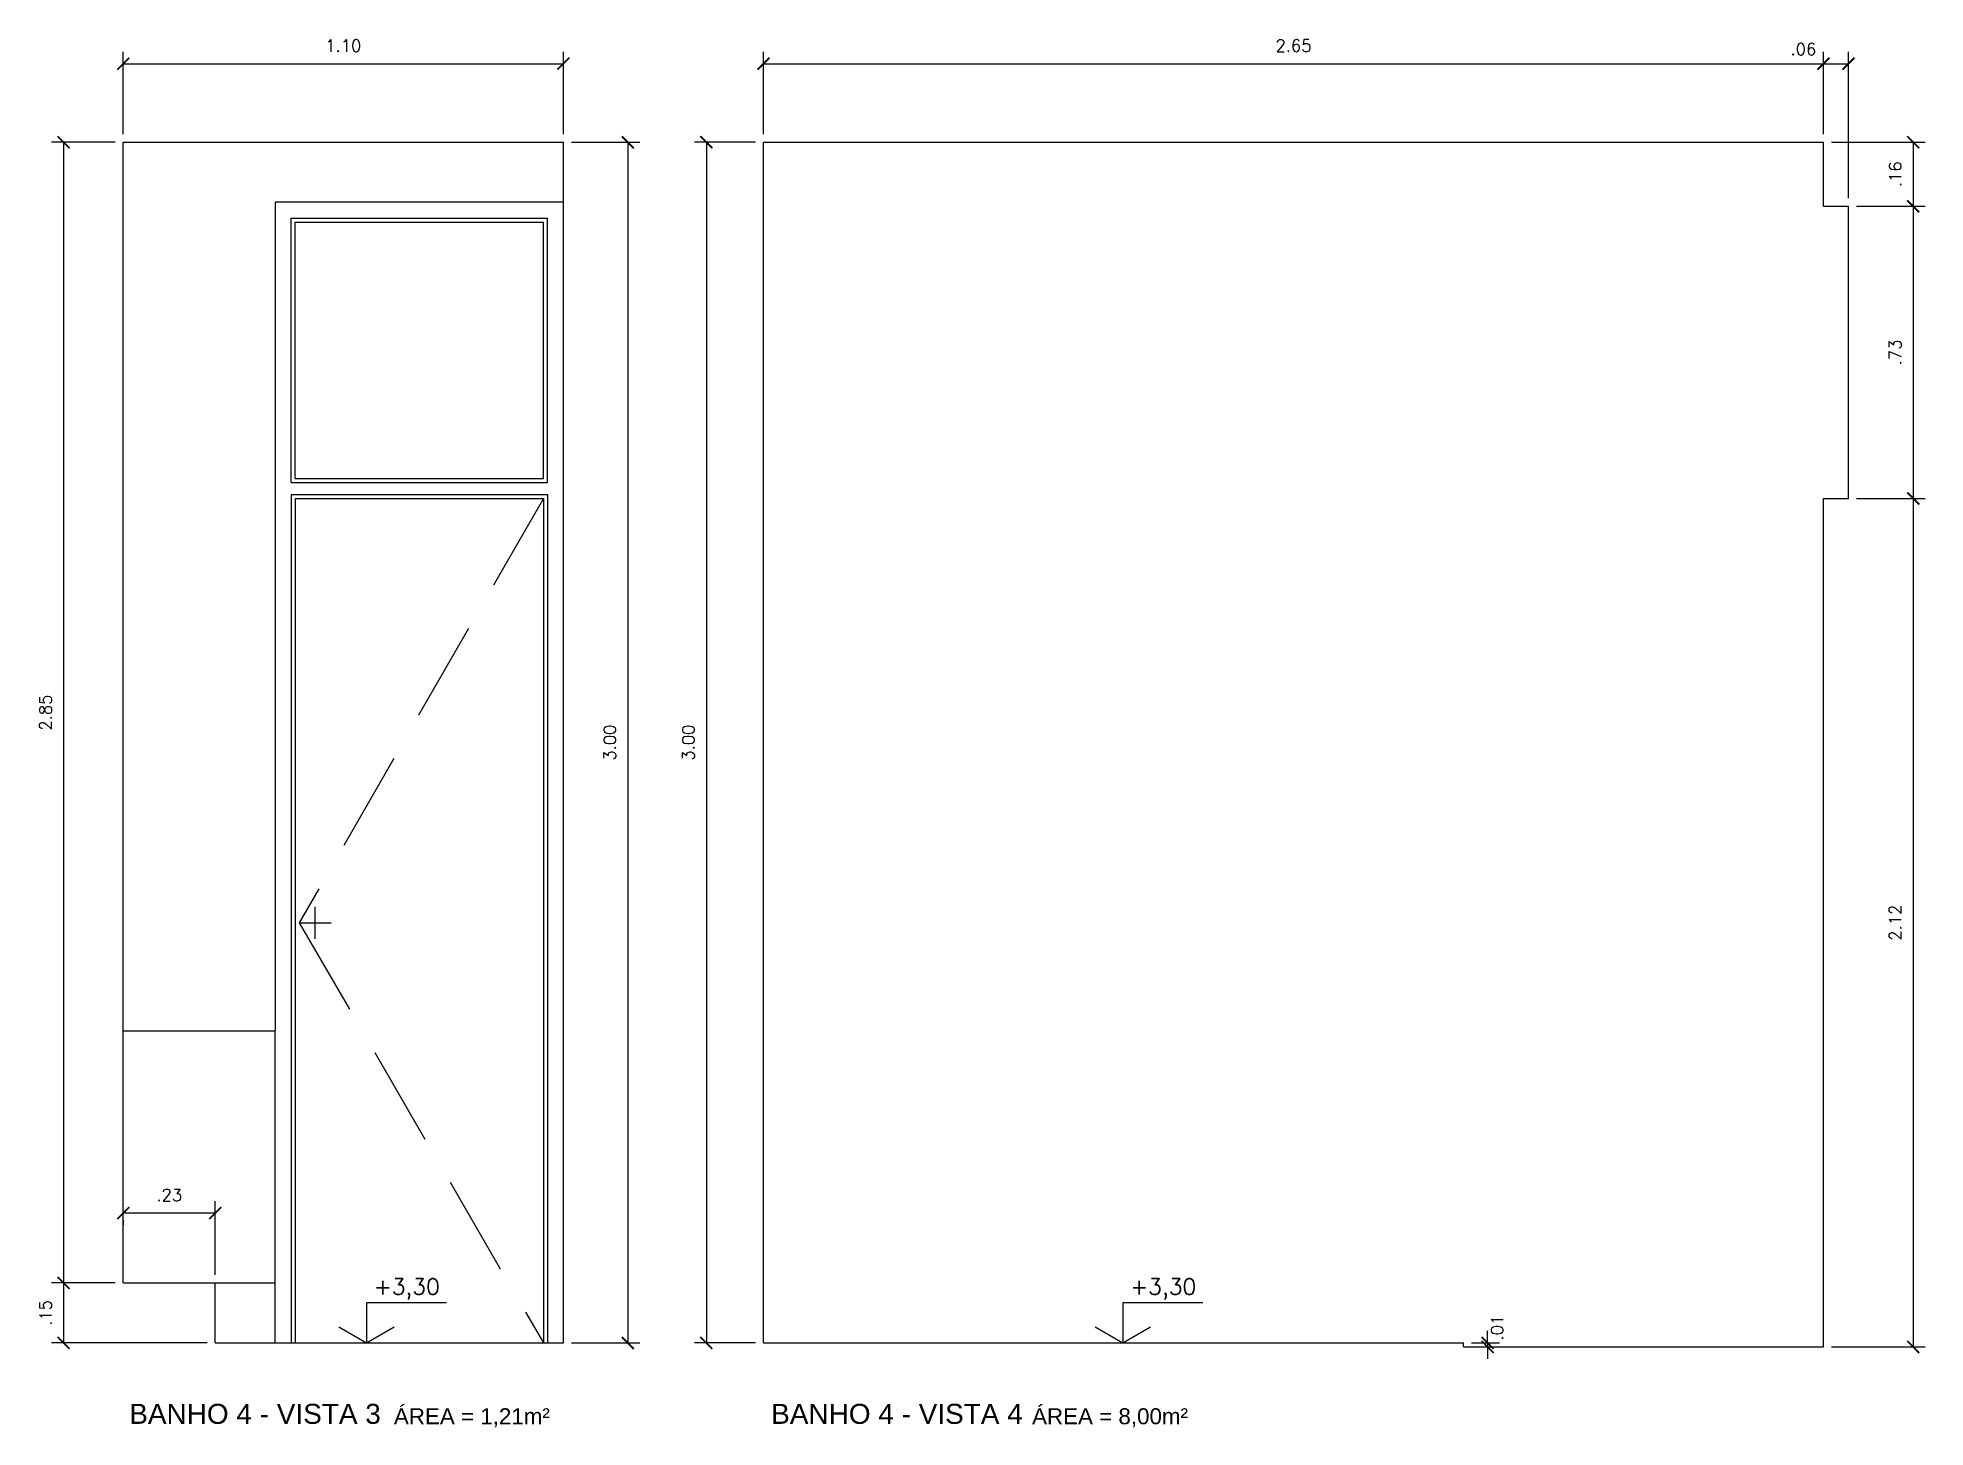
# Model space of a CAD drawing. Header units: millimetres. Extents: x 1 to 250, y 10 to 22.
# Drawn here: x 245.138 to 249.856, y 18.08 to 21.552 of the extents above; entities that cross this region are included whole.
import ezdxf

# ---------------------------------------------------------------- set-up
doc = ezdxf.new("R2010")
doc.units = ezdxf.units.MM
doc.linetypes.add('HIDDEN', pattern=[0.375, 0.25, -0.125])
for name, color, linetype in [('COTAS', 1, 'Continuous'), ('LPROJ', 7, 'HIDDEN'), ('LVISTA02', 1, 'Continuous'), ('NOTAS', 2, 'Continuous'), ('REVEST', 2, 'Continuous')]:
    doc.layers.add(name, color=color, linetype=linetype)
doc.styles.add('60-20', font='romans.shx', dxfattribs={"height": 0.03})
doc.styles.add('60-50', font='romans.shx', dxfattribs={"height": 0.075})
doc.styles.add('80-20', font='romans.shx', dxfattribs={"height": 0.04})
doc.styles.add('ARIAL', font='arial.ttf', dxfattribs={"height": 0.05})
doc.dimstyles.new('20', dxfattribs={"dimtxt": 0.1, "dimasz": 0.075, "dimexe": 0.075, "dimexo": 0.05, "dimgap": 0.075, "dimtad": 1, "dimzin": 4, "dimdsep": 46, "dimtxsty": '60-50', "dimblk1": 'ARCHTICK', "dimblk2": 'ARCHTICK', "dimsah": 1, "dimcen": 2.5, "dimclrt": 3, "dimadec": 0, "dimazin": 0, "dimtfac": 1, "dimtmove": 2, "dimatfit": 3, "dimldrblk": 'ARCHTICK', "dimfxl": 1, "dimarcsym": 0})

# ---------------------------------------------------------------- blocks, each defined once
blk = doc.blocks.new('_ARCHTICK')
at = {"color": 0, "linetype": 'ByBlock', "const_width": 0.15}
blk.add_lwpolyline([(-0.5, -0.5), (0.5, 0.5)], dxfattribs=at)
blk = doc.blocks.new('*D103')
at = {"color": 0, "linetype": 'ByBlock'}
for p, q in [((245.3517, 21.3109), (245.3517, 21.5173)), ((246.4517, 21.3109), (246.4517, 21.5173)), ((245.3517, 21.4873), (246.4517, 21.4873))]:
    blk.add_line(p, q, dxfattribs=at)
at = {"layer": 'DEFPOINTS', "color": 0, "linetype": 'ByBlock'}
for p in [(246.4517, 21.4873), (245.3517, 21.2909), (246.4517, 21.2909)]:
    blk.add_point(p, dxfattribs=at)
at = {"color": 0, "linetype": 'ByBlock', "xscale": 0.03, "yscale": 0.03, "zscale": 0.03, "rotation": 180}
blk.add_blockref('_ARCHTICK', (245.3517, 21.4873), dxfattribs=at)
at = {"color": 0, "linetype": 'ByBlock', "xscale": 0.03, "yscale": 0.03, "zscale": 0.03}
blk.add_blockref('_ARCHTICK', (246.4517, 21.4873), dxfattribs=at)
at = {"color": 3, "linetype": 'ByBlock', "insert": (245.9017, 21.5323), "char_height": 0.03, "attachment_point": 5, "style": '60-20'}
blk.add_mtext('1.10', dxfattribs=at)
blk = doc.blocks.new('*D104')
at = {"color": 0, "linetype": 'ByBlock'}
for p, q in [((246.9517, 21.3109), (246.9517, 21.5173)), ((249.6017, 21.3109), (249.6017, 21.5173)), ((246.9517, 21.4873), (249.6017, 21.4873))]:
    blk.add_line(p, q, dxfattribs=at)
at = {"layer": 'DEFPOINTS', "color": 0, "linetype": 'ByBlock'}
for p in [(249.6017, 21.4873), (246.9517, 21.2909), (249.6017, 21.2909)]:
    blk.add_point(p, dxfattribs=at)
at = {"color": 0, "linetype": 'ByBlock', "xscale": 0.03, "yscale": 0.03, "zscale": 0.03, "rotation": 180}
blk.add_blockref('_ARCHTICK', (246.9517, 21.4873), dxfattribs=at)
at = {"color": 0, "linetype": 'ByBlock', "xscale": 0.03, "yscale": 0.03, "zscale": 0.03}
blk.add_blockref('_ARCHTICK', (249.6017, 21.4873), dxfattribs=at)
at = {"color": 3, "linetype": 'ByBlock', "insert": (248.2767, 21.5323), "char_height": 0.03, "attachment_point": 5, "style": '60-20'}
blk.add_mtext('2.65', dxfattribs=at)
blk = doc.blocks.new('*D122')
at = {"color": 0, "linetype": 'ByBlock'}
for p, q in [((249.6017, 21.3109), (249.6017, 21.5173)), ((249.664, 21.1509), (249.664, 21.5173)), ((249.6017, 21.4873), (249.664, 21.4873))]:
    blk.add_line(p, q, dxfattribs=at)
at = {"layer": 'DEFPOINTS', "color": 0, "linetype": 'ByBlock'}
for p in [(249.664, 21.4873), (249.6017, 21.2909), (249.664, 21.1309)]:
    blk.add_point(p, dxfattribs=at)
at = {"color": 0, "linetype": 'ByBlock', "xscale": 0.03, "yscale": 0.03, "zscale": 0.03, "rotation": 180}
blk.add_blockref('_ARCHTICK', (249.6017, 21.4873), dxfattribs=at)
at = {"color": 0, "linetype": 'ByBlock', "xscale": 0.03, "yscale": 0.03, "zscale": 0.03}
blk.add_blockref('_ARCHTICK', (249.664, 21.4873), dxfattribs=at)
at = {"color": 3, "linetype": 'ByBlock', "insert": (249.5514, 21.5237), "char_height": 0.03, "attachment_point": 5, "style": '60-20'}
blk.add_mtext('.06', dxfattribs=at)
blk = doc.blocks.new('*D277')
at = {"color": 0, "linetype": 'ByBlock'}
for p, q in [((245.3317, 21.2909), (245.1726, 21.2909)), ((245.2026, 21.2909), (245.2026, 18.4409)), ((245.3317, 18.4409), (245.1726, 18.4409))]:
    blk.add_line(p, q, dxfattribs=at)
at = {"layer": 'DEFPOINTS', "color": 0, "linetype": 'ByBlock'}
for p in [(245.3517, 21.2909), (245.2026, 18.4409), (245.3517, 18.4409)]:
    blk.add_point(p, dxfattribs=at)
at = {"color": 0, "linetype": 'ByBlock', "xscale": 0.03, "yscale": 0.03, "zscale": 0.03}
for p, rotation in [((245.2026, 21.2909), 90), ((245.2026, 18.4409), 270)]:
    blk.add_blockref('_ARCHTICK', p, dxfattribs=dict(at, rotation=rotation))
at = {"color": 3, "linetype": 'ByBlock', "insert": (245.1576, 19.8659), "char_height": 0.03, "attachment_point": 5, "rotation": 90, "style": '60-20'}
blk.add_mtext('2.85', dxfattribs=at)
blk = doc.blocks.new('*D278')
at = {"color": 0, "linetype": 'ByBlock'}
for p, q in [((245.2026, 18.4409), (245.2026, 18.2909)), ((245.5617, 18.2909), (245.1726, 18.2909))]:
    blk.add_line(p, q, dxfattribs=at)
at = {"layer": 'DEFPOINTS', "color": 0, "linetype": 'ByBlock'}
for p in [(245.3517, 18.4409), (245.2026, 18.2909), (245.5817, 18.2909)]:
    blk.add_point(p, dxfattribs=at)
at = {"color": 0, "linetype": 'ByBlock', "xscale": 0.03, "yscale": 0.03, "zscale": 0.03}
for p, rotation in [((245.2026, 18.4409), 90), ((245.2026, 18.2909), 270)]:
    blk.add_blockref('_ARCHTICK', p, dxfattribs=dict(at, rotation=rotation))
at = {"color": 3, "linetype": 'ByBlock', "insert": (245.1576, 18.3659), "char_height": 0.03, "attachment_point": 5, "rotation": 90, "style": '60-20'}
blk.add_mtext('.15', dxfattribs=at)
blk = doc.blocks.new('*D279')
at = {"color": 0, "linetype": 'ByBlock'}
for p, q in [((246.4717, 21.2909), (246.6428, 21.2909)), ((246.6128, 21.2909), (246.6128, 18.2909)), ((246.4717, 18.2909), (246.6428, 18.2909))]:
    blk.add_line(p, q, dxfattribs=at)
at = {"layer": 'DEFPOINTS', "color": 0, "linetype": 'ByBlock'}
for p in [(246.4517, 21.2909), (246.4517, 18.2909), (246.6128, 18.2909)]:
    blk.add_point(p, dxfattribs=at)
at = {"color": 0, "linetype": 'ByBlock', "xscale": 0.03, "yscale": 0.03, "zscale": 0.03}
for p, rotation in [((246.6128, 21.2909), 90), ((246.6128, 18.2909), 270)]:
    blk.add_blockref('_ARCHTICK', p, dxfattribs=dict(at, rotation=rotation))
at = {"color": 3, "linetype": 'ByBlock', "insert": (246.5678, 19.7909), "char_height": 0.03, "attachment_point": 5, "rotation": 90, "style": '60-20'}
blk.add_mtext('3.00', dxfattribs=at)
blk = doc.blocks.new('*D280')
at = {"color": 0, "linetype": 'ByBlock'}
for p, q in [((246.9317, 21.2909), (246.7791, 21.2909)), ((246.8091, 21.2909), (246.8091, 18.2909)), ((246.9317, 18.2909), (246.7791, 18.2909))]:
    blk.add_line(p, q, dxfattribs=at)
at = {"layer": 'DEFPOINTS', "color": 0, "linetype": 'ByBlock'}
for p in [(246.9517, 21.2909), (246.8091, 18.2909), (246.9517, 18.2909)]:
    blk.add_point(p, dxfattribs=at)
at = {"color": 0, "linetype": 'ByBlock', "xscale": 0.03, "yscale": 0.03, "zscale": 0.03}
for p, rotation in [((246.8091, 21.2909), 90), ((246.8091, 18.2909), 270)]:
    blk.add_blockref('_ARCHTICK', p, dxfattribs=dict(at, rotation=rotation))
at = {"color": 3, "linetype": 'ByBlock', "insert": (246.7641, 19.7909), "char_height": 0.03, "attachment_point": 5, "rotation": 90, "style": '60-20'}
blk.add_mtext('3.00', dxfattribs=at)
blk = doc.blocks.new('*D281')
at = {"color": 0, "linetype": 'ByBlock'}
for p, q in [((248.762, 18.2909), (248.762, 18.3209)), ((248.7217, 18.2909), (248.792, 18.2909)), ((248.7217, 18.2809), (248.792, 18.2809)), ((248.762, 18.2909), (248.762, 18.2809)), ((248.762, 18.2909), (248.762, 18.2809)), ((248.762, 18.2809), (248.762, 18.2509))]:
    blk.add_line(p, q, dxfattribs=at)
at = {"layer": 'DEFPOINTS', "color": 0, "linetype": 'ByBlock'}
for p in [(248.7017, 18.2909), (248.7017, 18.2809), (248.762, 18.2809)]:
    blk.add_point(p, dxfattribs=at)
at = {"color": 0, "linetype": 'ByBlock', "xscale": 0.03, "yscale": 0.03, "zscale": 0.03}
for p, rotation in [((248.762, 18.2909), 270), ((248.762, 18.2809), 90)]:
    blk.add_blockref('_ARCHTICK', p, dxfattribs=dict(at, rotation=rotation))
at = {"color": 3, "linetype": 'ByBlock', "insert": (248.7854, 18.3293), "char_height": 0.03, "attachment_point": 5, "rotation": 90, "style": '60-20'}
blk.add_mtext('.01', dxfattribs=at)
blk = doc.blocks.new('*D282')
at = {"color": 0, "linetype": 'ByBlock'}
for p, q in [((249.6217, 21.2909), (249.8558, 21.2909)), ((249.8258, 21.2909), (249.8258, 21.1309)), ((249.684, 21.1309), (249.8558, 21.1309))]:
    blk.add_line(p, q, dxfattribs=at)
at = {"layer": 'DEFPOINTS', "color": 0, "linetype": 'ByBlock'}
for p in [(249.6017, 21.2909), (249.664, 21.1309), (249.8258, 21.1309)]:
    blk.add_point(p, dxfattribs=at)
at = {"color": 0, "linetype": 'ByBlock', "xscale": 0.03, "yscale": 0.03, "zscale": 0.03}
for p, rotation in [((249.8258, 21.2909), 90), ((249.8258, 21.1309), 270)]:
    blk.add_blockref('_ARCHTICK', p, dxfattribs=dict(at, rotation=rotation))
at = {"color": 3, "linetype": 'ByBlock', "insert": (249.7808, 21.2109), "char_height": 0.03, "attachment_point": 5, "rotation": 90, "style": '60-20'}
blk.add_mtext('.16', dxfattribs=at)
blk = doc.blocks.new('*D283')
at = {"color": 0, "linetype": 'ByBlock'}
for p, q in [((249.8258, 21.1309), (249.8258, 20.4009)), ((249.684, 20.4009), (249.8558, 20.4009))]:
    blk.add_line(p, q, dxfattribs=at)
at = {"layer": 'DEFPOINTS', "color": 0, "linetype": 'ByBlock'}
for p in [(249.664, 21.1309), (249.664, 20.4009), (249.8258, 20.4009)]:
    blk.add_point(p, dxfattribs=at)
at = {"color": 0, "linetype": 'ByBlock', "xscale": 0.03, "yscale": 0.03, "zscale": 0.03}
for p, rotation in [((249.8258, 21.1309), 90), ((249.8258, 20.4009), 270)]:
    blk.add_blockref('_ARCHTICK', p, dxfattribs=dict(at, rotation=rotation))
at = {"color": 3, "linetype": 'ByBlock', "insert": (249.7808, 20.7659), "char_height": 0.03, "attachment_point": 5, "rotation": 90, "style": '60-20'}
blk.add_mtext('.73', dxfattribs=at)
blk = doc.blocks.new('*D284')
at = {"color": 0, "linetype": 'ByBlock'}
for p, q in [((249.8258, 20.4009), (249.8258, 18.2809)), ((249.6217, 18.2809), (249.8558, 18.2809))]:
    blk.add_line(p, q, dxfattribs=at)
at = {"layer": 'DEFPOINTS', "color": 0, "linetype": 'ByBlock'}
for p in [(249.664, 20.4009), (249.6017, 18.2809), (249.8258, 18.2809)]:
    blk.add_point(p, dxfattribs=at)
at = {"color": 0, "linetype": 'ByBlock', "xscale": 0.03, "yscale": 0.03, "zscale": 0.03}
for p, rotation in [((249.8258, 20.4009), 90), ((249.8258, 18.2809), 270)]:
    blk.add_blockref('_ARCHTICK', p, dxfattribs=dict(at, rotation=rotation))
at = {"color": 3, "linetype": 'ByBlock', "insert": (249.7808, 19.3409), "char_height": 0.03, "attachment_point": 5, "rotation": 90, "style": '60-20'}
blk.add_mtext('2.12', dxfattribs=at)
blk = doc.blocks.new('*D285')
at = {"color": 0, "linetype": 'ByBlock'}
for p, q in [((245.5817, 18.4609), (245.5817, 18.6455)), ((245.5817, 18.6155), (245.3517, 18.6155)), ((245.3517, 18.598), (245.3517, 18.5855))]:
    blk.add_line(p, q, dxfattribs=at)
at = {"layer": 'DEFPOINTS', "color": 0, "linetype": 'ByBlock'}
for p in [(245.3517, 18.618), (245.3517, 18.6155), (245.5817, 18.4409)]:
    blk.add_point(p, dxfattribs=at)
at = {"color": 0, "linetype": 'ByBlock', "xscale": 0.03, "yscale": 0.03, "zscale": 0.03, "rotation": 180}
blk.add_blockref('_ARCHTICK', (245.3517, 18.6155), dxfattribs=at)
at = {"color": 0, "linetype": 'ByBlock', "xscale": 0.03, "yscale": 0.03, "zscale": 0.03}
blk.add_blockref('_ARCHTICK', (245.5817, 18.6155), dxfattribs=at)
at = {"color": 3, "linetype": 'ByBlock', "insert": (245.4667, 18.6605), "char_height": 0.03, "attachment_point": 5, "style": '60-20'}
blk.add_mtext('.23', dxfattribs=at)

msp = doc.modelspace()

# ---------------------------------------------------------------- linework, layer by layer
at = {"layer": 'LPROJ'}
for p, q in [((246.4017, 20.4009), (245.7917, 19.3409)), ((245.7917, 19.3409), (246.4017, 18.2909))]:
    msp.add_line(p, q, dxfattribs=at)
at = {"layer": 'LVISTA02'}
for p, q in [((246.4517, 21.1409), (245.7317, 21.1409)), ((245.7317, 21.1409), (245.7317, 19.0709)), ((245.7717, 20.4409), (245.7717, 21.1009)), ((245.7717, 21.1009), (246.4117, 21.1009)), ((245.7817, 20.4509), (245.7817, 21.0909)), ((245.7817, 21.0909), (246.4017, 21.0909)), ((246.4017, 20.4509), (246.4017, 21.0909)), ((246.4117, 20.4409), (246.4117, 21.1009)), ((245.7717, 20.4409), (246.4117, 20.4409)), ((245.7817, 20.4509), (246.4017, 20.4509)), ((245.7717, 20.4109), (245.7717, 18.2909)), ((245.7717, 20.4109), (246.4117, 20.4109)), ((245.7817, 20.4009), (245.7817, 18.2909)), ((245.7817, 20.4009), (246.4017, 20.4009)), ((246.4017, 20.4009), (246.4017, 18.2909)), ((246.4117, 20.4109), (246.4117, 18.2909)), ((245.3517, 19.0709), (245.7317, 19.0709)), ((245.7317, 18.2909), (245.7317, 19.0709)), ((245.5817, 18.4409), (245.7317, 18.4409))]:
    msp.add_line(p, q, dxfattribs=at)
at = {"layer": 'NOTAS'}
for p, q in [((245.8317, 19.3009), (245.8317, 19.3809)), ((245.7917, 19.3409), (245.8717, 19.3409))]:
    msp.add_line(p, q, dxfattribs=at)
for points in [[(246.1596, 18.3909), (245.9596, 18.3909), (245.9596, 18.2909)], [(248.0504, 18.3909), (247.8504, 18.3909), (247.8504, 18.2909)]]:
    msp.add_lwpolyline(points, dxfattribs=at)
at = {"layer": 'NOTAS', "color": 3}
for points in [[(245.8903, 18.3309), (245.9596, 18.2909), (246.0288, 18.3309)], [(247.7811, 18.3309), (247.8504, 18.2909), (247.9196, 18.3309)]]:
    msp.add_lwpolyline(points, dxfattribs=at)
at = {"layer": 'REVEST'}
for p, q in [((245.3517, 18.4409), (245.3517, 21.2909)), ((245.3517, 21.2909), (246.4517, 21.2909)), ((246.4517, 18.2909), (246.4517, 21.2909)), ((246.9517, 18.2909), (246.9517, 21.2909)), ((246.9517, 21.2909), (249.6017, 21.2909)), ((249.6017, 21.1309), (249.6017, 21.2909)), ((249.6017, 21.1309), (249.664, 21.1309)), ((249.664, 20.4009), (249.664, 21.1309)), ((249.6017, 18.2809), (249.6017, 20.4009)), ((249.6017, 20.4009), (249.664, 20.4009)), ((245.3517, 18.4409), (245.5817, 18.4409)), ((245.5817, 18.2909), (245.5817, 18.4409)), ((245.5817, 18.2909), (246.4517, 18.2909)), ((246.9517, 18.2909), (248.7017, 18.2909)), ((248.7017, 18.2809), (248.7017, 18.2909)), ((248.7017, 18.2809), (249.6017, 18.2809))]:
    msp.add_line(p, q, dxfattribs=at)

# ---------------------------------------------------------------- texts
at = {"layer": 'NOTAS', "color": 3, "style": '80-20'}
for p in [(245.9782, 18.4117), (247.869, 18.4117)]:
    msp.add_text('+3,30', height=0.04, dxfattribs=at).set_placement(p)
at = {"layer": 'NOTAS', "style": 'ARIAL'}
for s, height, p in [('BANHO 4 - VISTA 3', 0.05, (245.3667, 18.0888)), ('ÁREA = 1,21m²', 0.04, (246.0282, 18.0878)), ('BANHO 4 - VISTA 4', 0.05, (246.9712, 18.0888)), ('ÁREA = 8,00m²', 0.04, (247.6233, 18.0878))]:
    msp.add_text(s, height=height, dxfattribs=at).set_placement(p)

# ---------------------------------------------------------------- dimensions: what is measured, and where the dimension line sits
at = {"layer": 'COTAS'}
dim = msp.add_aligned_dim(p1=(245.3517, 21.2909), p2=(246.4517, 21.2909), distance=0.1965, dimstyle='20', override={"dimtxt": 0.02, "dimasz": 0.03, "dimexe": 0.03, "dimexo": 0.02, "dimgap": 0.03, "dimtxsty": '60-20'}, dxfattribs=at)
dim.commit()
dim.dimension.update_dxf_attribs({"geometry": '*D103', "text_midpoint": (245.9017, 21.5323)})
for base, p1, p2, picture, middle in [((249.6017, 21.4873), (246.9517, 21.2909), (249.6017, 21.2909), '*D104', (248.2767, 21.5323)), ((245.3517, 18.6155), (245.5817, 18.4409), (245.3517, 18.618), '*D285', (245.4667, 18.6605))]:
    dim = msp.add_linear_dim(base=base, p1=p1, p2=p2, dimstyle='20', override={"dimtxt": 0.02, "dimasz": 0.03, "dimexe": 0.03, "dimexo": 0.02, "dimgap": 0.03, "dimtxsty": '60-20'}, dxfattribs=at)
    dim.commit()
    dim.dimension.update_dxf_attribs({"geometry": picture, "text_midpoint": middle})
dim = msp.add_linear_dim(base=(249.664, 21.4873), p1=(249.6017, 21.2909), p2=(249.664, 21.1309), dimstyle='20', override={"dimtxt": 0.02, "dimasz": 0.03, "dimexe": 0.03, "dimexo": 0.02, "dimgap": 0.03, "dimtxsty": '60-20'}, dxfattribs=at)
dim.commit()
dim.dimension.update_dxf_attribs({"geometry": '*D122', "text_midpoint": (249.5514, 21.5237), "dimtype": 160})
for base, p1, p2, override, picture, middle in [((245.2026, 18.4409), (245.3517, 21.2909), (245.3517, 18.4409), {"dimtxt": 0.02, "dimasz": 0.03, "dimexe": 0.03, "dimexo": 0.02, "dimgap": 0.03, "dimtxsty": '60-20'}, '*D277', (245.1576, 19.8659)), ((246.6128, 18.2909), (246.4517, 21.2909), (246.4517, 18.2909), {"dimtxt": 0.02, "dimasz": 0.03, "dimexe": 0.03, "dimexo": 0.02, "dimgap": 0.03, "dimtxsty": '60-20'}, '*D279', (246.5678, 19.7909)), ((246.8091, 18.2909), (246.9517, 21.2909), (246.9517, 18.2909), {"dimtxt": 0.02, "dimasz": 0.03, "dimexe": 0.03, "dimexo": 0.02, "dimgap": 0.03, "dimtxsty": '60-20'}, '*D280', (246.7641, 19.7909)), ((249.8258, 21.1309), (249.6017, 21.2909), (249.664, 21.1309), {"dimtxt": 0.02, "dimasz": 0.03, "dimexe": 0.03, "dimexo": 0.02, "dimgap": 0.03, "dimtxsty": '60-20'}, '*D282', (249.7808, 21.2109)), ((249.8258, 20.4009), (249.664, 21.1309), (249.664, 20.4009), {"dimtxt": 0.02, "dimasz": 0.03, "dimexe": 0.03, "dimexo": 0.02, "dimgap": 0.03, "dimtxsty": '60-20', "dimse1": 1}, '*D283', (249.7808, 20.7659)), ((249.8258, 18.2809), (249.664, 20.4009), (249.6017, 18.2809), {"dimtxt": 0.02, "dimasz": 0.03, "dimexe": 0.03, "dimexo": 0.02, "dimgap": 0.03, "dimtxsty": '60-20', "dimse1": 1}, '*D284', (249.7808, 19.3409)), ((245.2026, 18.2909), (245.3517, 18.4409), (245.5817, 18.2909), {"dimtxt": 0.02, "dimasz": 0.03, "dimexe": 0.03, "dimexo": 0.02, "dimgap": 0.03, "dimtxsty": '60-20', "dimse1": 1}, '*D278', (245.1576, 18.3659))]:
    dim = msp.add_linear_dim(base=base, p1=p1, p2=p2, angle=90, dimstyle='20', override=override, dxfattribs=at)
    dim.commit()
    dim.dimension.update_dxf_attribs({"geometry": picture, "text_midpoint": middle})
dim = msp.add_linear_dim(base=(248.762, 18.2809), p1=(248.7017, 18.2909), p2=(248.7017, 18.2809), angle=90, dimstyle='20', override={"dimtxt": 0.02, "dimasz": 0.03, "dimexe": 0.03, "dimexo": 0.02, "dimgap": 0.03, "dimtxsty": '60-20'}, dxfattribs=at)
dim.commit()
dim.dimension.update_dxf_attribs({"geometry": '*D281', "text_midpoint": (248.7854, 18.3293), "dimtype": 160})

doc.saveas('drawing.dxf')
